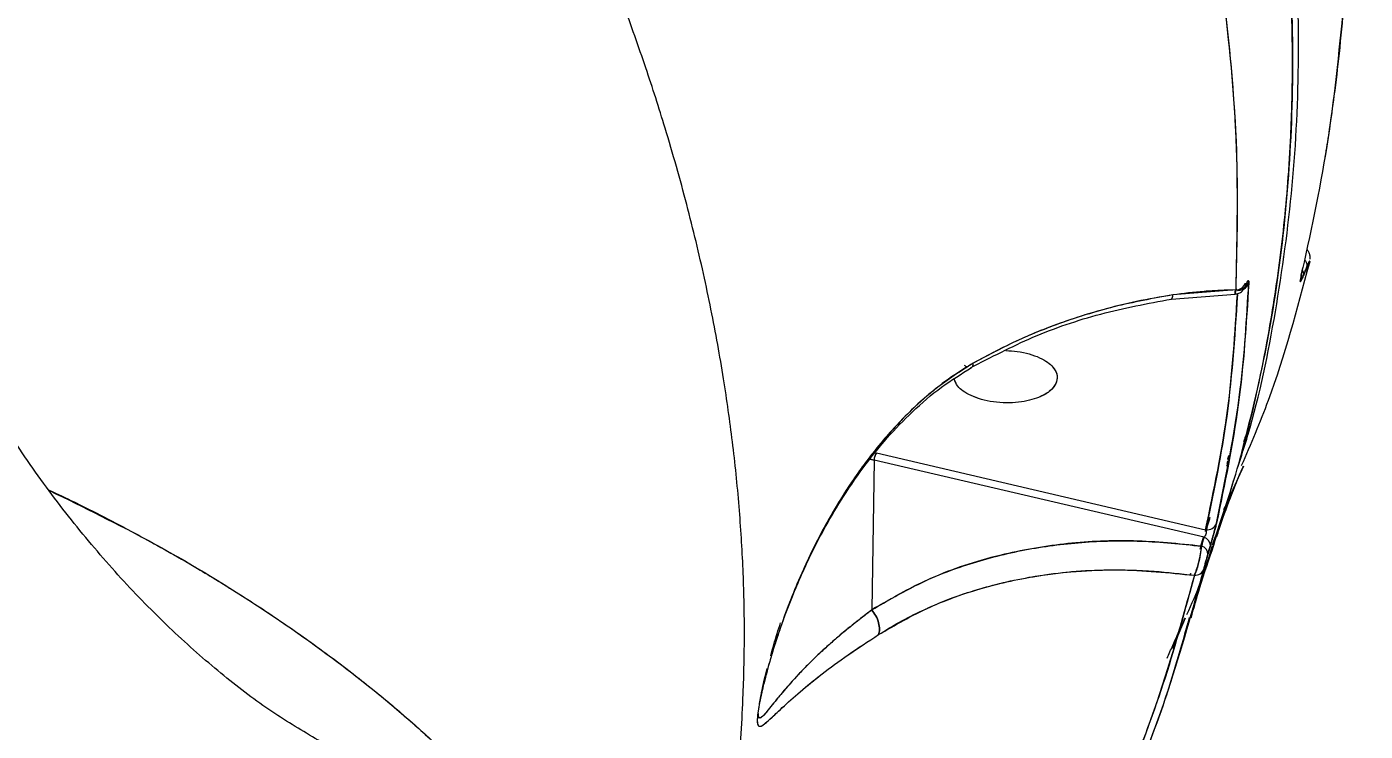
# Model space of a CAD drawing. Header units: millimetres. Extents: x -7083 to 7374, y -8368 to 7509.
# Drawn here: x 1782.1 to 1902.3, y -1633.7 to -1570.4 of the extents above; entities that cross this region are included whole.
import ezdxf

# ---------------------------------------------------------------- set-up
doc = ezdxf.new("R2010")
doc.units = ezdxf.units.MM
for name, color, linetype in [('DIKOM_ОБЪЕКТ', 7, 'Continuous'), ('DIKOM_РАЗМЕР_ЗОНА', 7, 'Continuous'), ('DIKOM_РАЗМЕР_ОБЪЕКТА', 7, 'Continuous')]:
    doc.layers.add(name, color=color, linetype=linetype)
doc.styles.add('style1', font='arial.ttf', dxfattribs={"width": 0.8})
doc.dimstyles.new('1-50', dxfattribs={"dimtxt": 300, "dimasz": 200, "dimexe": 100, "dimexo": 0, "dimgap": 100, "dimtad": 1, "dimtxsty": 'style1', "dimcen": 200, "dimclrd": 7, "dimclre": 7, "dimclrt": 7, "dimadec": 1, "dimazin": 2, "dimtfac": 1, "dimtmove": 0, "dimatfit": 2, "dimfxl": 0, "dimlwd": 25, "dimlwe": 18, "dimarcsym": 0})

# ---------------------------------------------------------------- blocks, each defined once
blk = doc.blocks.new('*D10')
at = {"layer": 'Defpoints', "color": 0, "transparency": 16777216}
for p in [(-5583.43, 647.96), (4593.55, 648.92), (4593.55, -5902.54)]:
    blk.add_point(p, dxfattribs=at)
at = {"layer": 'DIKOM_РАЗМЕР_ОБЪЕКТА', "color": 7, "lineweight": 18, "transparency": 16777216}
for p, q in [((-5583.43, 647.96), (-5583.43, -6002.54)), ((4593.55, 648.92), (4593.55, -6002.54))]:
    blk.add_line(p, q, dxfattribs=at)
at = {"layer": 'DIKOM_РАЗМЕР_ОБЪЕКТА', "color": 7, "lineweight": 25, "transparency": 16777216}
blk.add_line((-5383.43, -5902.54), (4393.55, -5902.54), dxfattribs=at)
at = {"layer": 'DIKOM_РАЗМЕР_ОБЪЕКТА', "color": 7, "transparency": 16777216}
for points in [[(-5383.43, -5869.2), (-5383.43, -5935.87), (-5583.43, -5902.54)], [(4393.55, -5869.2), (4393.55, -5935.87), (4593.55, -5902.54)]]:
    blk.add_solid(points, dxfattribs=at)
at = {"layer": 'DIKOM_РАЗМЕР_ОБЪЕКТА', "color": 7, "transparency": 16777216, "insert": (-226.13, -5649.37), "char_height": 300, "attachment_point": 5, "style": 'style1'}
blk.add_mtext('10150', dxfattribs=at)
blk = doc.blocks.new('*D11')
at = {"layer": 'Defpoints', "color": 0, "transparency": 16777216}
for p in [(-321.71, 5509.06), (-348.71, -4811.52), (5568.58, -4811.52)]:
    blk.add_point(p, dxfattribs=at)
at = {"layer": 'DIKOM_РАЗМЕР_ОБЪЕКТА', "color": 7, "lineweight": 18, "transparency": 16777216}
for p, q in [((-321.71, 5509.06), (5668.58, 5509.06)), ((-348.71, -4811.52), (5668.58, -4811.52))]:
    blk.add_line(p, q, dxfattribs=at)
at = {"layer": 'DIKOM_РАЗМЕР_ОБЪЕКТА', "color": 7, "lineweight": 25, "transparency": 16777216}
blk.add_line((5568.58, 5309.06), (5568.58, -4611.52), dxfattribs=at)
at = {"layer": 'DIKOM_РАЗМЕР_ОБЪЕКТА', "color": 7, "transparency": 16777216}
for points in [[(5535.25, 5309.06), (5601.91, 5309.06), (5568.58, 5509.06)], [(5535.25, -4611.52), (5601.91, -4611.52), (5568.58, -4811.52)]]:
    blk.add_solid(points, dxfattribs=at)
at = {"layer": 'DIKOM_РАЗМЕР_ОБЪЕКТА', "color": 7, "transparency": 16777216, "insert": (5315.31, 775.23), "char_height": 300, "attachment_point": 5, "rotation": 90, "style": 'style1'}
blk.add_mtext('10300', dxfattribs=at)
blk = doc.blocks.new('*D12')
at = {"layer": 'Defpoints', "color": 0, "transparency": 16777216}
for p in [(-621.71, 7509.06), (-373.6, -6811.53), (7273.89, -6811.53)]:
    blk.add_point(p, dxfattribs=at)
at = {"layer": 'DIKOM_РАЗМЕР_ЗОНА', "color": 7, "lineweight": 18, "transparency": 16777216}
for p, q in [((-621.71, 7509.06), (7373.89, 7509.06)), ((-373.6, -6811.53), (7373.89, -6811.53))]:
    blk.add_line(p, q, dxfattribs=at)
at = {"layer": 'DIKOM_РАЗМЕР_ЗОНА', "color": 7, "lineweight": 25, "transparency": 16777216}
blk.add_line((7273.89, 7309.06), (7273.89, -6611.53), dxfattribs=at)
at = {"layer": 'DIKOM_РАЗМЕР_ЗОНА', "color": 7, "transparency": 16777216}
for points in [[(7240.56, 7309.06), (7307.22, 7309.06), (7273.89, 7509.06)], [(7240.56, -6611.53), (7307.22, -6611.53), (7273.89, -6811.53)]]:
    blk.add_solid(points, dxfattribs=at)
at = {"layer": 'DIKOM_РАЗМЕР_ЗОНА', "color": 7, "transparency": 16777216, "insert": (7020.62, 1288.25), "char_height": 300, "attachment_point": 5, "rotation": 90, "style": 'style1'}
blk.add_mtext('14300', dxfattribs=at)
blk = doc.blocks.new('*D13')
at = {"layer": 'Defpoints', "color": 0, "transparency": 16777216}
for p in [(6593.53, 996.24), (-7083.43, 647.96), (6593.53, -8268.31)]:
    blk.add_point(p, dxfattribs=at)
at = {"layer": 'DIKOM_РАЗМЕР_ЗОНА', "color": 7, "lineweight": 18, "transparency": 16777216}
for p, q in [((6593.53, 996.24), (6593.53, -8368.31)), ((-7083.43, 647.96), (-7083.43, -8368.31))]:
    blk.add_line(p, q, dxfattribs=at)
at = {"layer": 'DIKOM_РАЗМЕР_ЗОНА', "color": 7, "lineweight": 25, "transparency": 16777216}
blk.add_line((-6883.43, -8268.31), (6393.53, -8268.31), dxfattribs=at)
at = {"layer": 'DIKOM_РАЗМЕР_ЗОНА', "color": 7, "transparency": 16777216}
for points in [[(-6883.43, -8234.97), (-6883.43, -8301.64), (-7083.43, -8268.31)], [(6393.53, -8234.97), (6393.53, -8301.64), (6593.53, -8268.31)]]:
    blk.add_solid(points, dxfattribs=at)
at = {"layer": 'DIKOM_РАЗМЕР_ЗОНА', "color": 7, "transparency": 16777216, "insert": (322.1, -8015.03), "char_height": 300, "attachment_point": 5, "style": 'style1'}
blk.add_mtext('13650', dxfattribs=at)

msp = doc.modelspace()

# ---------------------------------------------------------------- linework, layer by layer
at = {"layer": 'DIKOM_ОБЪЕКТ', "color": 7, "linetype": 'Continuous', "lineweight": 15}
for p, q in [((1894.868, -1591.143), (1894.876, -1591.15)), ((1894.88, -1591.048), (1894.887, -1591.054)), ((1896.548, -1592.698), (1896.696, -1592.051)), ((1897.091, -1591.859), (1896.77, -1592.664)), ((1897.059, -1592.38), (1897.279, -1591.514)), ((1897.28, -1591.601), (1897.111, -1592.196)), ((1897.305, -1591.529), (1897.28, -1591.601)), ((1896.567, -1592.689), (1896.503, -1593.001)), ((1896.52, -1592.703), (1896.546, -1592.836)), ((1884.879, -1594.847), (1890.599, -1594.409)), ((1890.661, -1594.037), (1885.019, -1594.479)), ((1890.599, -1594.247), (1890.603, -1594.118)), ((1890.769, -1593.986), (1890.641, -1593.979)), ((1874.559, -1602.322), (1874.562, -1602.314)), ((1891.404, -1607.639), (1891.936, -1606.273)), ((1891.513, -1607.283), (1891.945, -1606.231)), ((1858.185, -1609.336), (1857.666, -1609.208)), ((1857.672, -1609.209), (1858.185, -1609.336)), ((1858.185, -1609.336), (1857.981, -1622.776)), ((1887.816, -1616.256), (1858.185, -1609.336)), ((1858.388, -1608.672), (1887.957, -1615.577)), ((1858.388, -1608.672), (1887.957, -1615.577)), ((1889.884, -1609.637), (1889.966, -1609.38)), ((1889.948, -1609.274), (1890.039, -1608.979)), ((1889.965, -1609.181), (1890.06, -1608.871)), ((1891.346, -1609.853), (1889.772, -1613.328)), ((1889.915, -1609.657), (1889.839, -1609.891)), ((1889.69, -1613.509), (1889.567, -1613.78)), ((1887.945, -1615.724), (1888.334, -1614.504)), ((1887.945, -1615.724), (1888.124, -1615.386)), ((1888.305, -1614.618), (1887.949, -1615.716)), ((1887.966, -1615.684), (1888.351, -1614.439)), ((1888.006, -1615.609), (1888.355, -1614.462)), ((1887.777, -1616.246), (1887.518, -1617.045)), ((1887.524, -1617.046), (1887.778, -1616.247)), ((1887.585, -1617.051), (1887.816, -1616.256)), ((1888.893, -1616.154), (1888.545, -1617.274)), ((1887.461, -1617.318), (1887.543, -1617.053)), ((1888.387, -1616.996), (1888.156, -1617.789)), ((1887.88, -1618.957), (1887.816, -1619.11)), ((1888.272, -1618.013), (1888.084, -1618.465)), ((1886.566, -1619.633), (1886.625, -1619.49)), ((1886.612, -1619.595), (1886.65, -1619.503)), ((1886.13, -1623.514), (1884.985, -1626.23)), ((1884.991, -1626.209), (1886.134, -1623.496)), ((1847.803, -1631.57), (1847.803, -1631.608))]:
    msp.add_line(p, q, dxfattribs=at)
at = {"layer": 'DIKOM_ОБЪЕКТ', "color": 7, "linetype": 'Continuous', "lineweight": 15, "flags": 128}
for points in [[(1897.28, -1591.601), (1897.317, -1591.479), (1897.321, -1591.462)], [(1896.547, -1592.686), (1896.55, -1592.734), (1896.544, -1592.847)]]:
    msp.add_lwpolyline(points, dxfattribs=at)
at = {"layer": 'DIKOM_ОБЪЕКТ', "color": 7, "linetype": 'Continuous', "lineweight": 15}
for centre, radius, start, end in [((1896.483, -1591.833), 0.609, 357.52794, 54.61697), ((1896.486, -1591.833), 0.605, 357.45574, 54.1438), ((1896.314, -1592.602), 0.46, 352.22596, 41.61231), ((1896.315, -1592.601), 0.459, 352.19739, 41.35778), ((1890.644, -1593.1), 0.937, 271.03317, 339.93183), ((1890.85, -1593.236), 0.841, 268.53257, 331.11094), ((1890.999, -1593.159), 0.872, 295.89546, 342.63941), ((1891.009, -1593.166), 0.861, 297.65831, 342.89823), ((1895.881, -1592.754), 0.669, 338.30561, 4.80768), ((1884.615, -1594.536), 0.408, 310.23898, 7.97877), ((1884.611, -1594.535), 0.411, 310.69464, 7.80998), ((1859.399, -1609.345), 1.215, 146.39893, 179.61005), ((1888.079, -1614.675), 0.91, 262.25273, 339.71095), ((1887.614, -1617.002), 0.773, 0.38167, 74.8331), ((1887.386, -1617.795), 0.771, 0.44015, 75.00321), ((1886.984, -1618.805), 0.869, 267.73111, 340.51318)]:
    msp.add_arc(centre, radius, start, end, dxfattribs=at)
for points, knots in [([(1890.846, -1609.955), (1891.159, -1608.995), (1892.636, -1604.452), (1894.333, -1596.022), (1895.907, -1584.684), (1896.453, -1573.056), (1896.07, -1561.396), (1894.784, -1549.74), (1892.667, -1538.164), (1889.707, -1526.497), (1885.921, -1514.77), (1881.22, -1502.744), (1875.551, -1490.415), (1868.841, -1477.778), (1861.208, -1465.1), (1852.687, -1452.448), (1843.329, -1439.893), (1833.367, -1427.713), (1822.863, -1415.899), (1811.866, -1404.441), (1800.154, -1393.11), (1787.786, -1381.902), (1778.994, -1374.592), (1774.59, -1370.93)], [0, 0, 0, 0, 0.0135607, 0.0641553, 0.114695, 0.1652992, 0.2160882, 0.2642572, 0.3124101, 0.3602934, 0.4080108, 0.4556635, 0.5062443, 0.5569852, 0.6080096, 0.6591194, 0.7099204, 0.7605306, 0.808183, 0.8558731, 0.9037014, 0.9517714, 1, 1, 1, 1]), ([(1774.404, -1372.794), (1779.065, -1376.681), (1788.368, -1384.439), (1801.398, -1396.347), (1813.69, -1408.391), (1825.177, -1420.576), (1835.875, -1432.897), (1845.593, -1445.117), (1854.371, -1457.223), (1862.222, -1469.166), (1869.275, -1481.12), (1875.504, -1493.027), (1881.015, -1505.111), (1885.761, -1517.372), (1889.673, -1529.803), (1892.654, -1542.164), (1894.684, -1554.407), (1895.744, -1566.463), (1895.842, -1578.048), (1895.028, -1589.152), (1893.461, -1599.729), (1891.72, -1606.538), (1890.859, -1609.901)], [0, 0, 0, 0, 0.0516132, 0.1030298, 0.1541866, 0.2052073, 0.2562128, 0.3073236, 0.3557209, 0.4043891, 0.4528875, 0.5011443, 0.5492639, 0.6002626, 0.6513417, 0.7026233, 0.7542151, 0.8056739, 0.8568568, 0.9049745, 0.953059, 1, 1, 1, 1]), ([(1888.582, -1616.929), (1889.404, -1614.517), (1891.437, -1608.551), (1893.345, -1599.897), (1894.737, -1591.105), (1895.303, -1585.299), (1895.551, -1581.328), (1895.649, -1579.258), (1895.717, -1577.176), (1895.755, -1575.08), (1895.761, -1572.972), (1895.717, -1568.996), (1895.448, -1562.991), (1894.648, -1554.773), (1893.332, -1546.083), (1891.518, -1537.308), (1889.225, -1528.492), (1886.596, -1520.046), (1884.468, -1514.14), (1883.223, -1510.912), (1882.907, -1510.104), (1882.587, -1509.293), (1882.262, -1508.48), (1881.932, -1507.664), (1881.597, -1506.845), (1881.258, -1506.024), (1880.741, -1504.79), (1879.947, -1502.929), (1878.756, -1500.222), (1877.215, -1496.852), (1875.284, -1492.813), (1872.914, -1488.101), (1870.059, -1482.726), (1866.658, -1476.687), (1863.05, -1470.664), (1859.316, -1464.763), (1855.547, -1459.087), (1852.404, -1454.578), (1850.074, -1451.339), (1848.711, -1449.471), (1847.306, -1447.575), (1845.858, -1445.649), (1844.367, -1443.695), (1842.832, -1441.712), (1841.252, -1439.702), (1837.289, -1434.734), (1830.819, -1426.99), (1821.563, -1416.69), (1812.164, -1406.905), (1802.701, -1397.636), (1793.239, -1388.885), (1783.874, -1380.637), (1777.508, -1375.365), (1774.404, -1372.794)], [0, 0, 0, 0, 0.0334147, 0.0826657, 0.1156167, 0.1489204, 0.1577014, 0.1665067, 0.1753361, 0.1841897, 0.1930676, 0.2019696, 0.2342408, 0.2680925, 0.3035248, 0.3405376, 0.3744168, 0.4095199, 0.4414235, 0.4446081, 0.4478019, 0.4510049, 0.4542169, 0.4574382, 0.4606685, 0.463908, 0.4671567, 0.4752611, 0.4859211, 0.4991366, 0.5150441, 0.5335481, 0.5546487, 0.5783457, 0.6046392, 0.6255716, 0.6479003, 0.6716254, 0.6788823, 0.6862604, 0.6937597, 0.7013803, 0.7091221, 0.7169852, 0.7249694, 0.7330749, 0.7762287, 0.8177086, 0.8575147, 0.8956469, 0.9321052, 0.9668896, 1, 1, 1, 1]), ([(1845.555, -1640.527), (1845.692, -1639.488), (1846.137, -1636.13), (1846.442, -1630.94), (1846.577, -1624.962), (1846.465, -1619.469), (1846.127, -1613.813), (1845.556, -1608.11), (1844.882, -1603.257), (1844.217, -1599.3), (1843.625, -1596.158), (1842.954, -1592.95), (1842.202, -1589.678), (1841.366, -1586.34), (1840.44, -1582.938), (1839.24, -1578.843), (1837.68, -1573.976), (1835.654, -1568.257), (1833.311, -1562.244), (1830.703, -1556.125), (1828.131, -1550.566), (1825.676, -1545.585), (1823.415, -1541.23), (1820.798, -1536.423), (1818.764, -1532.876), (1817.326, -1530.447), (1816.844, -1529.639), (1816.35, -1528.819), (1815.846, -1527.987), (1815.33, -1527.143), (1814.716, -1526.147), (1813.906, -1524.846), (1812.794, -1523.085), (1811.355, -1520.847), (1809.572, -1518.136), (1807.509, -1515.08), (1805.383, -1512.018), (1802.892, -1508.52), (1800.191, -1504.836), (1796.97, -1500.589), (1792.683, -1495.116), (1787.164, -1488.406), (1780.624, -1480.871), (1776.188, -1476.079), (1774.055, -1473.775)], [0, 0, 0, 0, 0.0203703, 0.065874, 0.09963, 0.1340668, 0.1691855, 0.2049869, 0.2393583, 0.258026, 0.2770174, 0.2963326, 0.3159718, 0.3359351, 0.3562227, 0.3768348, 0.4089613, 0.4427054, 0.4780682, 0.5150505, 0.5503689, 0.5756748, 0.6023877, 0.6266895, 0.6598828, 0.664534, 0.6692558, 0.6740481, 0.6789109, 0.6838442, 0.6888481, 0.6963635, 0.7066662, 0.7197564, 0.7356346, 0.7543012, 0.7734919, 0.789543, 0.8159818, 0.838553, 0.8647376, 0.9131506, 0.9582388, 1, 1, 1, 1]), ([(1884.178, -1542.069), (1885.074, -1545.392), (1886.865, -1552.029), (1888.772, -1561.869), (1890.171, -1572.175), (1890.942, -1582.938), (1890.755, -1590.334), (1890.661, -1594.037)], [0, 0, 0, 0, 0.1870164, 0.3735514, 0.5598933, 0.7796464, 1, 1, 1, 1]), ([(1884.178, -1542.069), (1885.348, -1546.496), (1887.688, -1555.35), (1889.788, -1568.433), (1890.945, -1581.377), (1890.756, -1589.809), (1890.661, -1594.037)], [0, 0, 0, 0, 0.249319, 0.4986069, 0.7485833, 1, 1, 1, 1]), ([(1896.503, -1593.001), (1897.364, -1589.08), (1899.106, -1581.147), (1899.946, -1572.729), (1900.371, -1568.472)], [0, 0, 0, 0, 0.4943586, 1, 1, 1, 1]), ([(1898.683, -1582.171), (1898.703, -1582.054), (1898.848, -1581.201), (1899.137, -1579.347), (1899.561, -1576.34), (1900.01, -1572.63), (1900.253, -1569.888), (1900.381, -1568.438)], [0, 0, 0, 0, 0.026162, 0.1905666, 0.4113547, 0.6885818, 1, 1, 1, 1]), ([(1808.514, -1634.622), (1807.143, -1633.823), (1804.401, -1632.224), (1800.074, -1628.995), (1795.696, -1625.212), (1791.337, -1620.867), (1787.096, -1616.036), (1783.071, -1610.789), (1779.347, -1605.203), (1776.012, -1599.358), (1773.142, -1593.353), (1770.813, -1587.287), (1769.016, -1581.231), (1768.345, -1577.315), (1768.008, -1575.356)], [0, 0, 0, 0, 0.0836186, 0.1671647, 0.2504175, 0.3338511, 0.4173022, 0.5004885, 0.583737, 0.6671369, 0.7504577, 0.8333948, 0.9166264, 1, 1, 1, 1]), ([(1897.335, -1591.281), (1897.34, -1591.235), (1897.354, -1591.086), (1897.31, -1590.842), (1897.216, -1590.576), (1897.114, -1590.452), (1897.062, -1590.389)], [0, 0, 0, 0, 0.1247956, 0.4078134, 0.7003257, 1, 1, 1, 1]), ([(1897.091, -1591.859), (1897.135, -1591.755), (1897.222, -1591.545), (1897.295, -1591.42), (1897.315, -1591.443), (1897.292, -1591.548), (1897.28, -1591.601)], [0, 0, 0, 0, 0.2791852, 0.5577694, 0.7782681, 1, 1, 1, 1]), ([(1891.192, -1609.818), (1892.029, -1607.866), (1894.561, -1601.969), (1896.19, -1595.757), (1897.28, -1591.601)], [0, 0, 0, 0, 0.3308512, 1, 1, 1, 1]), ([(1896.77, -1592.664), (1896.829, -1592.514), (1896.936, -1592.245), (1897.044, -1591.977), (1897.091, -1591.859)], [0, 0, 0, 0, 0.56, 1, 1, 1, 1]), ([(1897.28, -1591.601), (1897.293, -1591.542), (1897.312, -1591.453), (1897.301, -1591.429), (1897.281, -1591.447), (1897.248, -1591.503), (1897.189, -1591.622), (1897.13, -1591.765), (1897.091, -1591.859)], [0, 0, 0, 0, 0.2500401, 0.3753357, 0.50032, 0.62466, 0.7505129, 1, 1, 1, 1]), ([(1888.933, -1614.991), (1889.757, -1610.978), (1891.228, -1603.811), (1891.647, -1596.595), (1891.832, -1593.419)], [0, 0, 0, 0, 0.5599633, 1, 1, 1, 1]), ([(1891.832, -1593.419), (1891.608, -1597.068), (1891.165, -1604.284), (1889.671, -1611.449), (1888.933, -1614.991)], [0, 0, 0, 0, 0.5056414, 1, 1, 1, 1]), ([(1890.598, -1594.396), (1890.718, -1594.38), (1890.956, -1594.349), (1891.333, -1594.107), (1891.487, -1593.824), (1891.587, -1593.642)], [0, 0, 0, 0, 0.26249, 0.5228072, 1, 1, 1, 1]), ([(1891.651, -1593.432), (1891.629, -1593.485), (1891.584, -1593.589), (1891.543, -1593.613), (1891.522, -1593.559), (1891.523, -1593.467), (1891.524, -1593.421)], [0, 0, 0, 0, 0.2789959, 0.5583522, 0.7785979, 1, 1, 1, 1]), ([(1891.524, -1593.421), (1891.524, -1593.472), (1891.522, -1593.574), (1891.548, -1593.614), (1891.591, -1593.574), (1891.631, -1593.48), (1891.651, -1593.432)], [0, 0, 0, 0, 0.250935, 0.5004846, 0.7503132, 1, 1, 1, 1]), ([(1891.832, -1593.419), (1891.831, -1593.349), (1891.83, -1593.208), (1891.775, -1593.163), (1891.698, -1593.33), (1891.651, -1593.432)], [0, 0, 0, 0, 0.2815193, 0.5622744, 1, 1, 1, 1]), ([(1891.651, -1593.432), (1891.678, -1593.367), (1891.734, -1593.236), (1891.794, -1593.178), (1891.831, -1593.225), (1891.831, -1593.355), (1891.832, -1593.419)], [0, 0, 0, 0, 0.2495973, 0.4994869, 0.7495096, 1, 1, 1, 1]), ([(1896.77, -1592.664), (1896.739, -1592.74), (1896.678, -1592.892), (1896.599, -1593.071), (1896.534, -1593.204), (1896.488, -1593.279), (1896.461, -1593.296), (1896.451, -1593.244), (1896.482, -1593.098), (1896.503, -1593.001)], [0, 0, 0, 0, 0.1258768, 0.25038, 0.3754626, 0.5003428, 0.6248047, 0.7504143, 1, 1, 1, 1]), ([(1896.503, -1593.001), (1896.481, -1593.107), (1896.436, -1593.318), (1896.493, -1593.287), (1896.611, -1593.052), (1896.717, -1592.793), (1896.77, -1592.664)], [0, 0, 0, 0, 0.280812, 0.5602969, 0.7799965, 1, 1, 1, 1]), ([(1866.839, -1601.043), (1868.681, -1600.081), (1872.379, -1598.15), (1878.464, -1596.059), (1882.746, -1595.25), (1884.879, -1594.847)], [0, 0, 0, 0, 0.3323042, 0.6673834, 1, 1, 1, 1]), ([(1885.019, -1594.479), (1883.239, -1594.801), (1879.665, -1595.447), (1874.909, -1596.957), (1870.695, -1598.672), (1868.293, -1599.964), (1867.095, -1600.608)], [0, 0, 0, 0, 0.2790483, 0.5602008, 0.7807553, 1, 1, 1, 1]), ([(1885.019, -1594.479), (1883.924, -1594.665), (1881.764, -1595.032), (1878.651, -1595.807), (1875.107, -1596.903), (1871.196, -1598.421), (1868.451, -1599.885), (1867.095, -1600.608)], [0, 0, 0, 0, 0.1712593, 0.3376927, 0.498651, 0.752498, 1, 1, 1, 1]), ([(1890.661, -1594.037), (1890.312, -1594.045), (1889.872, -1594.056), (1889.409, -1594.074), (1889.289, -1594.08), (1889.257, -1594.081), (1889.247, -1594.081), (1888.772, -1594.103), (1887.358, -1594.181), (1885.955, -1594.36), (1885.019, -1594.479)], [0, 0, 0, 0, 0.1847286, 0.2324477, 0.2450566, 0.2485427, 0.2495807, 0.2501487, 0.5001272, 1, 1, 1, 1]), ([(1887.957, -1615.577), (1888.702, -1612.005), (1890.168, -1604.981), (1890.602, -1597.908), (1890.815, -1594.431)], [0, 0, 0, 0, 0.5084454, 1, 1, 1, 1]), ([(1890.813, -1594.431), (1890.562, -1598.338), (1890.108, -1605.411), (1888.622, -1612.433), (1887.957, -1615.577)], [0, 0, 0, 0, 0.5523216, 1, 1, 1, 1]), ([(1890.599, -1594.395), (1890.599, -1594.395), (1890.601, -1594.425), (1890.622, -1594.324), (1890.648, -1594.129), (1890.661, -1594.037)], [0, 0, 0, 0, 0.0044357, 0.5272125, 1, 1, 1, 1]), ([(1890.661, -1594.037), (1890.644, -1594.162), (1890.622, -1594.324), (1890.613, -1594.341), (1890.611, -1594.345)], [0, 0, 0, 0, 0.7747578, 1, 1, 1, 1]), ([(1870.016, -1599.486), (1870.359, -1599.502), (1871.089, -1599.538), (1872.13, -1599.763), (1873.056, -1600.097), (1873.77, -1600.508), (1874.355, -1601.039), (1874.714, -1601.707), (1874.574, -1602.206), (1874.506, -1602.451)], [0, 0, 0, 0, 0.1253249, 0.2663713, 0.402643, 0.5305592, 0.6471387, 0.8273431, 1, 1, 1, 1]), ([(1870.016, -1599.486), (1870.359, -1599.502), (1871.089, -1599.538), (1872.13, -1599.763), (1873.055, -1600.097), (1873.769, -1600.508), (1874.379, -1601.061), (1874.719, -1601.733), (1874.571, -1602.232), (1874.506, -1602.451)], [0, 0, 0, 0, 0.1253318, 0.2663859, 0.4026651, 0.5303672, 0.6471754, 0.8448183, 1, 1, 1, 1]), ([(1867.095, -1600.608), (1865.948, -1601.341), (1863.655, -1602.806), (1860.564, -1605.702), (1857.788, -1608.929), (1855.339, -1612.457), (1853.196, -1616.206), (1851.347, -1620.134), (1849.782, -1624.191), (1848.72, -1627.629), (1848.066, -1630.253), (1847.726, -1631.989), (1847.657, -1633.033), (1847.847, -1633.304), (1848.201, -1633.147), (1848.833, -1632.619), (1849.88, -1631.608), (1851.494, -1630.148), (1853.47, -1628.54), (1855.786, -1626.832), (1857.654, -1625.611), (1858.59, -1625)], [0, 0, 0, 0, 0.0615669, 0.1230538, 0.1847599, 0.2460723, 0.3077315, 0.3700377, 0.4322793, 0.4952939, 0.5269993, 0.5593052, 0.5917282, 0.6240189, 0.6559449, 0.687599, 0.7507916, 0.8135738, 0.8756514, 0.9377156, 1, 1, 1, 1]), ([(1867.095, -1600.608), (1866.348, -1601.068), (1864.821, -1602.008), (1862.618, -1603.787), (1860.213, -1606.093), (1857.69, -1609.056), (1855.496, -1612.24), (1853.761, -1615.213), (1852.432, -1617.808), (1851.325, -1620.27), (1850.432, -1622.508), (1849.682, -1624.597), (1849.035, -1626.615), (1848.555, -1628.313), (1848.239, -1629.563), (1847.956, -1630.795), (1847.757, -1631.867), (1847.686, -1632.609), (1847.696, -1632.977), (1847.765, -1633.184), (1847.942, -1633.288), (1848.336, -1633.057), (1849.029, -1632.426), (1850.054, -1631.452), (1851.489, -1630.153), (1853.461, -1628.547), (1855.783, -1626.834), (1857.653, -1625.612), (1858.59, -1625)], [0, 0, 0, 0, 0.0398612, 0.0814883, 0.1251958, 0.1857363, 0.249768, 0.2913725, 0.3335176, 0.3748472, 0.4072951, 0.4373218, 0.4710074, 0.5001127, 0.5165857, 0.5316359, 0.5630114, 0.5784885, 0.5944689, 0.6095617, 0.6260232, 0.6657302, 0.7084366, 0.7509621, 0.8131151, 0.8756045, 0.9376429, 1, 1, 1, 1]), ([(1849.546, -1625.125), (1849.675, -1624.736), (1850.068, -1623.555), (1850.78, -1621.716), (1851.67, -1619.61), (1852.655, -1617.502), (1853.884, -1615.141), (1855.483, -1612.447), (1857.33, -1609.781), (1859.401, -1607.231), (1861.646, -1604.901), (1864.166, -1602.713), (1866.029, -1601.572), (1866.943, -1601.012)], [0, 0, 0, 0, 0.0406859, 0.1238244, 0.1929641, 0.2637499, 0.3503422, 0.4520661, 0.569045, 0.6672517, 0.7746401, 0.8895259, 1, 1, 1, 1]), ([(1866.289, -1600.781), (1866.361, -1600.846), (1866.456, -1600.931), (1866.531, -1600.955), (1866.548, -1600.961)], [0, 0, 0, 0, 0.7661941, 1, 1, 1, 1]), ([(1866.992, -1600.914), (1867.009, -1600.899), (1867.075, -1600.843), (1867.087, -1600.708), (1867.095, -1600.608)], [0, 0, 0, 0, 0.2566575, 1, 1, 1, 1]), ([(1874.506, -1602.451), (1874.349, -1602.684), (1874.029, -1603.159), (1873.124, -1603.65), (1872.139, -1603.966), (1871.15, -1604.14), (1870.039, -1604.196), (1868.891, -1604.111), (1867.81, -1603.888), (1866.882, -1603.551), (1866.175, -1603.14), (1865.597, -1602.64), (1865.457, -1602.254), (1865.377, -1602.032)], [0, 0, 0, 0, 0.1112074, 0.227278, 0.3023648, 0.3847577, 0.4725304, 0.5633784, 0.6542264, 0.741999, 0.8243898, 0.8994787, 1, 1, 1, 1]), ([(1874.506, -1602.451), (1874.369, -1602.66), (1874.058, -1603.136), (1873.164, -1603.638), (1872.139, -1603.965), (1871.149, -1604.14), (1870.039, -1604.196), (1868.891, -1604.111), (1867.81, -1603.888), (1866.882, -1603.551), (1866.177, -1603.141), (1865.591, -1602.638), (1865.465, -1602.247), (1865.393, -1602.021)], [0, 0, 0, 0, 0.099818, 0.2269485, 0.3020835, 0.3842258, 0.4718851, 0.5626158, 0.6533465, 0.7410058, 0.8231481, 0.898283, 1, 1, 1, 1]), ([(1858.388, -1608.672), (1858.362, -1608.71), (1858.31, -1608.785), (1858.243, -1608.962), (1858.195, -1609.158), (1858.188, -1609.277), (1858.185, -1609.336)], [0, 0, 0, 0, 0.2499999, 0.4999999, 0.75, 1, 1, 1, 1]), ([(1888.964, -1616.176), (1889.035, -1615.96), (1889.735, -1613.831), (1890.524, -1611.744), (1891.326, -1609.912), (1891.34, -1609.88)], [0, 0, 0, 0, 0.0998482, 0.9839489, 1, 1, 1, 1]), ([(1888.681, -1616.953), (1889.073, -1615.774), (1889.714, -1613.846), (1890.259, -1611.912), (1890.471, -1611.161)], [0, 0, 0, 0, 0.6118402, 1, 1, 1, 1]), ([(1784.1, -1612.011), (1784.85, -1612.366), (1786.874, -1613.324), (1790.101, -1614.971), (1793.561, -1616.831), (1796.383, -1618.44), (1798.638, -1619.78), (1800.619, -1621), (1802.759, -1622.367), (1805.095, -1623.923), (1807.484, -1625.593), (1809.687, -1627.21), (1811.156, -1628.336), (1811.989, -1628.99), (1812.343, -1629.27), (1812.665, -1629.527), (1812.957, -1629.761), (1813.217, -1629.971), (1814.511, -1631.023), (1816.68, -1632.86), (1819.581, -1635.511), (1822.284, -1638.163), (1824.818, -1640.864), (1826.707, -1642.993), (1827.664, -1644.199), (1827.885, -1644.478)], [0, 0, 0, 0, 0.040116, 0.1083024, 0.1790633, 0.2372046, 0.2740679, 0.3145107, 0.3585324, 0.4078758, 0.4641263, 0.516016, 0.5574469, 0.5665698, 0.5749755, 0.5826639, 0.5896351, 0.5958892, 0.6014261, 0.6833139, 0.757183, 0.8284453, 0.905496, 0.9781415, 1, 1, 1, 1]), ([(1784.134, -1612.055), (1787.208, -1613.563), (1793.744, -1616.768), (1802.736, -1622.211), (1811.286, -1628.255), (1818.929, -1634.708), (1825.442, -1641.42), (1829.912, -1646.751), (1831.906, -1649.894), (1832.399, -1650.672)], [0, 0, 0, 0, 0.1444922, 0.3072355, 0.4709937, 0.6344922, 0.7970219, 0.9497711, 1, 1, 1, 1]), ([(1887.72, -1619.373), (1887.935, -1618.878), (1888.565, -1617.425), (1888.998, -1615.903), (1889.283, -1614.899)], [0, 0, 0, 0, 0.3406831, 1, 1, 1, 1]), ([(1888.387, -1616.996), (1888.442, -1616.806), (1888.552, -1616.426), (1888.724, -1615.805), (1888.857, -1615.304), (1888.907, -1615.095), (1888.933, -1614.991)], [0, 0, 0, 0, 0.2794628, 0.5585838, 0.7788923, 1, 1, 1, 1]), ([(1888.933, -1614.991), (1888.903, -1615.111), (1888.86, -1615.291), (1888.77, -1615.629), (1888.696, -1615.904), (1888.617, -1616.191), (1888.537, -1616.477), (1888.458, -1616.753), (1888.411, -1616.915), (1888.387, -1616.996)], [0, 0, 0, 0, 0.2491747, 0.3746268, 0.4991415, 0.6239409, 0.7491305, 0.8738327, 1, 1, 1, 1]), ([(1887.585, -1617.051), (1885.544, -1616.846), (1881.474, -1616.438), (1875.535, -1616.717), (1869.514, -1617.726), (1863.502, -1619.606), (1859.821, -1621.72), (1857.981, -1622.776)], [0, 0, 0, 0, 0.1871664, 0.3730813, 0.5603406, 0.7802479, 1, 1, 1, 1]), ([(1857.981, -1622.776), (1859.364, -1621.959), (1862.133, -1620.321), (1866.771, -1618.548), (1871.677, -1617.296), (1876.826, -1616.628), (1882.138, -1616.484), (1885.769, -1616.862), (1887.585, -1617.051)], [0, 0, 0, 0, 0.1666895, 0.3338698, 0.501204, 0.6672246, 0.8336312, 1, 1, 1, 1]), ([(1887.816, -1616.256), (1887.773, -1616.404), (1887.696, -1616.669), (1887.619, -1616.934), (1887.585, -1617.051)], [0, 0, 0, 0, 0.56, 1, 1, 1, 1]), ([(1887.957, -1615.577), (1887.972, -1615.607), (1888.001, -1615.663), (1888.017, -1615.779), (1888.006, -1615.899), (1887.974, -1616.007), (1887.916, -1616.137), (1887.857, -1616.207), (1887.816, -1616.256)], [0, 0, 0, 0, 0.1865426, 0.3559654, 0.5124838, 0.6268548, 0.7440475, 1, 1, 1, 1]), ([(1887.957, -1615.577), (1887.978, -1615.623), (1888.008, -1615.688), (1888.014, -1615.811), (1888.004, -1615.902), (1887.978, -1615.997), (1887.936, -1616.092), (1887.881, -1616.183), (1887.839, -1616.23), (1887.816, -1616.256)], [0, 0, 0, 0, 0.2754133, 0.3925189, 0.4993645, 0.611894, 0.7296936, 0.8577568, 1, 1, 1, 1]), ([(1888.559, -1617.009), (1888.221, -1618.124), (1887.58, -1620.243), (1886.678, -1622.269), (1886.251, -1623.229)], [0, 0, 0, 0, 0.526309, 1, 1, 1, 1]), ([(1886.664, -1623.502), (1886.917, -1622.583), (1887.533, -1620.344), (1888.27, -1618.22), (1888.705, -1616.969)], [0, 0, 0, 0, 0.4106872, 1, 1, 1, 1]), ([(1887.585, -1617.051), (1887.555, -1617.302), (1887.496, -1617.809), (1887.321, -1618.607), (1887.129, -1619.26), (1887.009, -1619.536), (1886.95, -1619.673)], [0, 0, 0, 0, 0.2758501, 0.5575398, 0.7800752, 1, 1, 1, 1]), ([(1886.95, -1619.673), (1887.018, -1619.514), (1887.154, -1619.196), (1887.349, -1618.492), (1887.507, -1617.729), (1887.559, -1617.277), (1887.585, -1617.051)], [0, 0, 0, 0, 0.2499809, 0.4997143, 0.7494084, 1, 1, 1, 1]), ([(1887.803, -1619.095), (1887.827, -1619.003), (1887.873, -1618.819), (1887.976, -1618.431), (1888.076, -1618.071), (1888.129, -1617.883), (1888.156, -1617.789)], [0, 0, 0, 0, 0.2802624, 0.5593665, 0.7793532, 1, 1, 1, 1]), ([(1888.156, -1617.789), (1888.125, -1617.897), (1888.079, -1618.059), (1888.011, -1618.306), (1887.96, -1618.492), (1887.913, -1618.671), (1887.854, -1618.894), (1887.824, -1619.015), (1887.803, -1619.095)], [0, 0, 0, 0, 0.2500361, 0.375816, 0.5003809, 0.6251674, 0.7505986, 1, 1, 1, 1]), ([(1888.156, -1617.789), (1888.199, -1617.641), (1888.276, -1617.377), (1888.353, -1617.113), (1888.387, -1616.996)], [0, 0, 0, 0, 0.56, 1, 1, 1, 1]), ([(1858.59, -1625), (1860.078, -1624.138), (1863.052, -1622.416), (1868.087, -1620.65), (1873.745, -1619.46), (1880.058, -1618.984), (1884.649, -1619.443), (1886.95, -1619.673)], [0, 0, 0, 0, 0.1864867, 0.3726364, 0.5602697, 0.7795829, 1, 1, 1, 1]), ([(1858.59, -1625), (1859.211, -1624.619), (1860.485, -1623.836), (1862.559, -1622.792), (1864.689, -1621.884), (1866.899, -1621.105), (1869.21, -1620.443), (1872.051, -1619.821), (1875.383, -1619.351), (1879.259, -1619.136), (1883.122, -1619.221), (1885.744, -1619.531), (1886.95, -1619.673)], [0, 0, 0, 0, 0.0793347, 0.1626714, 0.2498736, 0.3260119, 0.4095463, 0.5002196, 0.6249279, 0.749348, 0.8846874, 1, 1, 1, 1]), ([(1886.95, -1619.673), (1886.118, -1622.758), (1884.456, -1628.92), (1881.115, -1637.869), (1876.912, -1647.092), (1871.712, -1656.552), (1867.298, -1662.871), (1865.088, -1666.035)], [0, 0, 0, 0, 0.1870544, 0.3735776, 0.5598872, 0.7796142, 1, 1, 1, 1]), ([(1886.95, -1619.673), (1885.82, -1623.753), (1883.553, -1631.945), (1878.601, -1643.746), (1872.605, -1655.203), (1867.592, -1662.426), (1865.088, -1666.035)], [0, 0, 0, 0, 0.2478933, 0.4977041, 0.7490493, 1, 1, 1, 1]), ([(1878.766, -1643.999), (1879.358, -1642.81), (1881.632, -1638.244), (1884.793, -1629.981), (1886.799, -1622.727), (1887.803, -1619.095)], [0, 0, 0, 0, 0.1493864, 0.5740562, 1, 1, 1, 1]), ([(1857.984, -1622.784), (1857.113, -1623.456), (1855.372, -1624.799), (1853.217, -1626.721), (1851.374, -1628.562), (1850.034, -1630.085), (1849.075, -1631.264), (1848.411, -1632.101), (1847.979, -1632.537), (1847.797, -1632.497), (1847.801, -1632.174), (1847.803, -1632.102)], [0, 0, 0, 0, 0.1512477, 0.3022441, 0.4532076, 0.6053721, 0.7067395, 0.8073447, 0.9064353, 0.979367, 1, 1, 1, 1]), ([(1857.984, -1622.784), (1857.642, -1623.043), (1856.941, -1623.574), (1855.961, -1624.356), (1855.03, -1625.13), (1854.144, -1625.902), (1853.363, -1626.614), (1852.61, -1627.335), (1851.862, -1628.082), (1851.15, -1628.835), (1850.514, -1629.543), (1849.901, -1630.255), (1849.318, -1630.962), (1848.775, -1631.643), (1848.332, -1632.182), (1848.033, -1632.479), (1847.874, -1632.494), (1847.801, -1632.393), (1847.802, -1632.18), (1847.802, -1632.086)], [0, 0, 0, 0, 0.0578261, 0.1186485, 0.1776393, 0.2360333, 0.2990933, 0.3471851, 0.4103786, 0.4836357, 0.5388954, 0.5972215, 0.6793757, 0.7471523, 0.8218736, 0.8966608, 0.9364422, 0.9719137, 1, 1, 1, 1]), ([(1857.981, -1622.776), (1857.981, -1622.778), (1857.982, -1622.78), (1857.983, -1622.782), (1857.983, -1622.783), (1857.984, -1622.784)], [0, 0, 0, 0, 0.5571352, 0.7885576, 1, 1, 1, 1]), ([(1857.981, -1622.776), (1857.981, -1622.778), (1857.982, -1622.78), (1857.983, -1622.782), (1857.983, -1622.783), (1857.984, -1622.784)], [0, 0, 0, 0, 0.5470517, 0.7805821, 1, 1, 1, 1]), ([(1858.59, -1625), (1858.628, -1624.849), (1858.705, -1624.538), (1858.612, -1623.94), (1858.373, -1623.321), (1858.111, -1622.96), (1857.984, -1622.784)], [0, 0, 0, 0, 0.2429226, 0.5000246, 0.7571133, 1, 1, 1, 1]), ([(1857.984, -1622.784), (1858.111, -1622.96), (1858.372, -1623.322), (1858.611, -1623.941), (1858.705, -1624.538), (1858.628, -1624.849), (1858.59, -1625)], [0, 0, 0, 0, 0.2430377, 0.5001818, 0.7572272, 1, 1, 1, 1]), ([(1886.494, -1623.452), (1885.748, -1626.125), (1883.856, -1632.899), (1880.975, -1639.328), (1879.231, -1643.221)], [0, 0, 0, 0, 0.394479, 1, 1, 1, 1]), ([(1848.9, -1626.896), (1848.991, -1626.561), (1849.257, -1625.579), (1849.576, -1624.588), (1849.787, -1623.935)], [0, 0, 0, 0, 0.3408639, 1, 1, 1, 1]), ([(1884.495, -1627.117), (1884.668, -1626.739), (1885.104, -1625.782), (1885.531, -1624.796), (1885.789, -1624.2)], [0, 0, 0, 0, 0.3952286, 1, 1, 1, 1]), ([(1805.766, -1858.814), (1805.037, -1858.205), (1801.156, -1854.964), (1794.33, -1848.888), (1785.302, -1840.58), (1776.509, -1832.056), (1767.932, -1823.339), (1759.583, -1814.429), (1751.466, -1805.332), (1743.586, -1796.051), (1735.947, -1786.592), (1728.554, -1776.958), (1721.411, -1767.154), (1714.524, -1757.186), (1707.896, -1747.058), (1701.53, -1736.774), (1695.433, -1726.342), (1689.606, -1715.764), (1684.054, -1705.047), (1678.781, -1694.197), (1673.79, -1683.218), (1669.084, -1672.116), (1664.669, -1660.896), (1660.536, -1649.568), (1656.732, -1638.125), (1654.219, -1630.157), (1653.062, -1625.983), (1652.979, -1625.682)], [0, 0, 0, 0, 0.0098387, 0.0523696, 0.0949351, 0.1375348, 0.1801685, 0.2228359, 0.2655371, 0.3082719, 0.3510402, 0.3938421, 0.4366776, 0.4795467, 0.5224496, 0.5653863, 0.608357, 0.6513618, 0.6944007, 0.737474, 0.7805818, 0.8237242, 0.8669014, 0.9101135, 0.9533607, 0.9966431, 1, 1, 1, 1]), ([(1890.098, -1724.309), (1889.796, -1723.173), (1888.724, -1719.141), (1885.919, -1712.446), (1882.15, -1705.159), (1878.168, -1698.939), (1875.274, -1695.009), (1873.177, -1692.395), (1872.06, -1691.05), (1870.91, -1689.712), (1869.728, -1688.381), (1868.514, -1687.059), (1866.178, -1684.596), (1862.486, -1680.981), (1857.081, -1676.26), (1850.985, -1671.514), (1844.435, -1666.976), (1837.473, -1662.663), (1830.453, -1658.758), (1825.308, -1656.179), (1822.43, -1654.812), (1821.706, -1654.472), (1820.977, -1654.133), (1820.242, -1653.794), (1819.502, -1653.457), (1818.757, -1653.12), (1818.006, -1652.785), (1816.873, -1652.283), (1815.151, -1651.535), (1812.618, -1650.466), (1809.417, -1649.165), (1805.512, -1647.651), (1800.863, -1645.945), (1795.435, -1644.079), (1789.179, -1642.084), (1782.766, -1640.207), (1776.32, -1638.472), (1769.977, -1636.896), (1764.817, -1635.722), (1761.051, -1634.917), (1758.863, -1634.463), (1756.625, -1634.013), (1754.336, -1633.567), (1751.995, -1633.126), (1749.602, -1632.69), (1747.155, -1632.26), (1741.065, -1631.229), (1731.331, -1629.775), (1717.857, -1628.181), (1704.565, -1626.985), (1691.52, -1626.144), (1678.775, -1625.628), (1666.399, -1625.375), (1658.182, -1625.412), (1654.174, -1625.43)], [0, 0, 0, 0, 0.0183885, 0.0652352, 0.1128648, 0.1447311, 0.1769384, 0.1854303, 0.1939457, 0.2024845, 0.2110466, 0.2196322, 0.2282412, 0.25945, 0.2921873, 0.3264531, 0.3622475, 0.3950113, 0.4289588, 0.4598121, 0.4628919, 0.4659806, 0.4690781, 0.4721844, 0.4752996, 0.4784236, 0.4815564, 0.4846982, 0.4925358, 0.5028448, 0.5156252, 0.5310091, 0.5489039, 0.5693099, 0.5922268, 0.6176547, 0.637898, 0.6594916, 0.6824356, 0.6894536, 0.6965889, 0.7038413, 0.711211, 0.718698, 0.7263021, 0.7340236, 0.7418622, 0.7835953, 0.8237098, 0.8622054, 0.8990823, 0.9343404, 0.9679796, 1, 1, 1, 1]), ([(1654.174, -1625.43), (1660.206, -1625.42), (1672.248, -1625.398), (1689.717, -1626.021), (1706.664, -1627.115), (1723.04, -1628.718), (1738.853, -1630.82), (1753.812, -1633.373), (1767.944, -1636.347), (1781.227, -1639.704), (1793.87, -1643.485), (1805.815, -1647.67), (1817.281, -1652.341), (1828.227, -1657.523), (1838.596, -1663.249), (1848.168, -1669.418), (1856.898, -1676.012), (1864.735, -1682.997), (1871.513, -1690.193), (1877.293, -1697.559), (1882.118, -1705.078), (1886.174, -1712.856), (1888.168, -1718.266), (1889.163, -1720.966)], [0, 0, 0, 0, 0.0491923, 0.0981972, 0.1469544, 0.1955821, 0.2441951, 0.2929085, 0.3390358, 0.3854212, 0.4316447, 0.477638, 0.5235006, 0.5721072, 0.6207905, 0.6696667, 0.7188385, 0.7678836, 0.8166658, 0.8625266, 0.9083556, 0.954249, 1, 1, 1, 1]), ([(1848.067, -1630.329), (1848.095, -1630.171), (1848.214, -1629.515), (1848.425, -1628.684), (1848.584, -1628.054)], [0, 0, 0, 0, 0.2414737, 1, 1, 1, 1]), ([(1847.881, -1631.311), (1847.91, -1631.125), (1847.977, -1630.7), (1848.091, -1630.163), (1848.155, -1629.861)], [0, 0, 0, 0, 0.437502, 1, 1, 1, 1])]:
    msp.add_open_spline(points, degree=3, knots=knots, dxfattribs=at)
msp.add_open_spline([(1805.363, -1858.881), (1799.308, -1853.596), (1787.197, -1843.025), (1770.102, -1826.213), (1753.836, -1808.743), (1738.505, -1790.58), (1724.12, -1771.778), (1710.716, -1752.372), (1698.317, -1732.401), (1686.951, -1711.904), (1676.632, -1690.924), (1667.41, -1669.497), (1659.201, -1647.693), (1654.668, -1632.865), (1652.402, -1625.45)], degree=3, dxfattribs=at)

# ---------------------------------------------------------------- dimensions: what is measured, and where the dimension line sits
at = {"layer": 'DIKOM_РАЗМЕР_ЗОНА'}
dim = msp.add_linear_dim(base=(7273.891, -6811.526), p1=(-621.712, 7509.064), p2=(-373.605, -6811.526), angle=90, text='14300', dimstyle='1-50', dxfattribs=at)
dim.commit()
dim.dimension.update_dxf_attribs({"geometry": '*D12', "text_midpoint": (7273.891, 1288.251), "dimtype": 160})
dim = msp.add_linear_dim(base=(6593.528, -8268.308), p1=(-7083.425, 647.956), p2=(6593.528, 996.237), text='13650', dimstyle='1-50', dxfattribs=at)
dim.commit()
dim.dimension.update_dxf_attribs({"geometry": '*D13', "text_midpoint": (322.101, -8268.308), "dimtype": 160})
at = {"layer": 'DIKOM_РАЗМЕР_ОБЪЕКТА'}
dim = msp.add_linear_dim(base=(5568.58, -4811.525), p1=(-321.712, 5509.064), p2=(-348.712, -4811.525), angle=90, text='10300', dimstyle='1-50', dxfattribs=at)
dim.commit()
dim.dimension.update_dxf_attribs({"geometry": '*D11', "text_midpoint": (5568.58, 775.227), "dimtype": 160})
dim = msp.add_linear_dim(base=(4593.55, -5902.538), p1=(-5583.425, 647.956), p2=(4593.55, 648.921), text='10150', dimstyle='1-50', dxfattribs=at)
dim.commit()
dim.dimension.update_dxf_attribs({"geometry": '*D10', "text_midpoint": (-226.127, -5902.538), "dimtype": 160})

doc.saveas('drawing.dxf')
